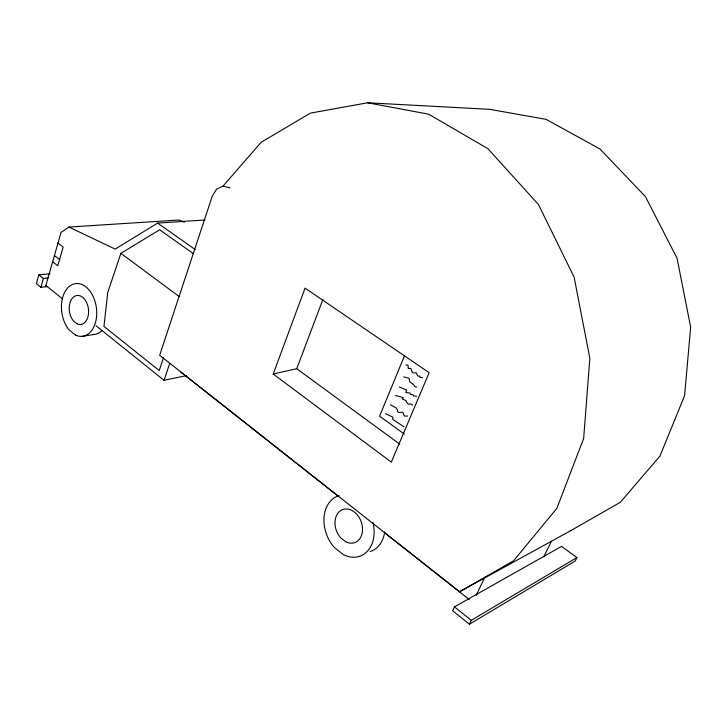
<?xml version="1.0" encoding="UTF-8"?>
<svg xmlns="http://www.w3.org/2000/svg" width="727" height="727" viewBox="0 0 727 727"><rect width="100%" height="100%" fill="white"/><g stroke="black" fill="none" stroke-linecap="round" stroke-linejoin="round"><path stroke-width="1.09" d="M50.099 273.734L38.822 274.879L36.35 283.639L40.885 287.301L47.737 286.529M40.885 287.301L43.384 278.523L38.822 274.879M45.492 286.783L61.032 232.413L68.965 227.051L179.115 220.008L184.24 222.253M163.475 357.793L159.24 370.552L103.952 326.405L107.741 292.527L120.882 253.332L159.658 229.787L193.518 253.75M96.137 325.832L164.057 380.321L169.736 363.355M273.188 374.023L305.058 288.119L429.166 372.678L391.308 462.127L273.188 374.023L296.725 368.707L399.786 444.188M296.725 368.707L322.915 299.451M404.566 355.639L379.603 416.144L404.276 434.028M454.457 606.872L452.639 610.762L469.424 624.22L575.221 561.017L576.965 557.554L561.535 546.386L454.457 606.872L471.287 620.322L576.965 557.554M476.221 595.295L484.382 578.119M469.424 624.22L471.287 620.322M543.732 556.9L551.429 541.261M570.822 530.601L459.582 591.742L159.658 355.285L212.22 196.281L216.564 189.156L223.062 186.057L261.257 142.201L310.402 113.13L367.644 102.78L489.798 109.341L546.095 119.355L599.929 148.962L645.44 196.626L677.046 258.212L690.65 327.168L684.58 395.688L659.952 456.083L620.322 502.302L570.713 530.665M204.959 219.981L157.623 223.08L115.184 249.107L68.965 227.051M459.582 591.742L513.553 560.808L556.837 508.391L583.654 438.499L589.842 358.302L574.112 277.114L538.498 204.587L487.862 148.653L428.703 114.203L367.644 102.78M164.057 380.321L186.257 375.677M82.451 336.301L94.446 334.411M43.384 278.523L47.991 278.032M407.638 416.062L404.385 416.089L402.813 412.245L398.778 412.482L397.478 411.518L397.533 410.228L396.297 407.992L390.435 404.739M405.866 365.009L408.02 365.118L408.292 368.544L410.819 368.371L412.445 372.724L416.344 372.933L417.752 376.077L419.77 376.077L419.797 377.195L422.605 377.74M416.653 396.297L413.509 395.979L413.2 394.943L410.264 394.216L410.037 392.98L405.739 392.625L406.602 390.008L399.323 387M223.062 186.057L229.996 187.875M403.576 376.877L409.101 378.276L409.655 381.639L413.599 384.647L414.79 386.555L416.798 387.137M395.524 395.47L403.358 397.642L402.376 398.814L406.22 400.777L406.248 401.867L408.456 404.267L410.601 403.921L412.609 405.093M385.501 413.69L392.907 417.144L392.698 419.361L404.012 426.804M157.623 223.08L195.318 249.625M120.882 253.332L179.26 296.598M57.978 243.1L63.158 247.071L57.778 265.755L52.653 261.738M54.416 255.55L59.569 259.548M180.832 372.106L338.418 496.368M384.719 532.873L469.306 599.566M45.865 285.493L62.622 298.933M102.225 330.349A26.308 17.43 82.3 0 1 92.511 334.484M372.978 522.513A32.052 23.982 69.6 0 1 367.371 551.275A32.052 23.982 69.6 0 1 343.171 554.483L334.347 547.476A32.052 23.982 69.6 0 1 324.078 516.879A32.052 23.982 69.6 0 1 339.127 495.614M384.656 531.919A31.661 23.873 69.4 0 1 370.134 551.548M77.044 323.806L73.563 321.08A14.595 9.578 82.3 0 1 73.5 297.07A14.595 9.578 82.3 0 1 88.412 308.721A14.595 9.578 82.3 0 1 77.044 323.806M345.625 541.715L340.745 537.88A17.602 13.168 69.6 0 1 341.463 510.09A17.602 13.168 69.6 0 1 362.355 526.502A17.602 13.168 69.6 0 1 345.625 541.715M75.581 335.102L69.274 330.113A26.581 17.448 82.3 0 1 69.283 286.411A26.581 17.448 82.3 0 1 96.391 307.812A26.581 17.448 82.3 0 1 75.581 335.102"/></g></svg>
